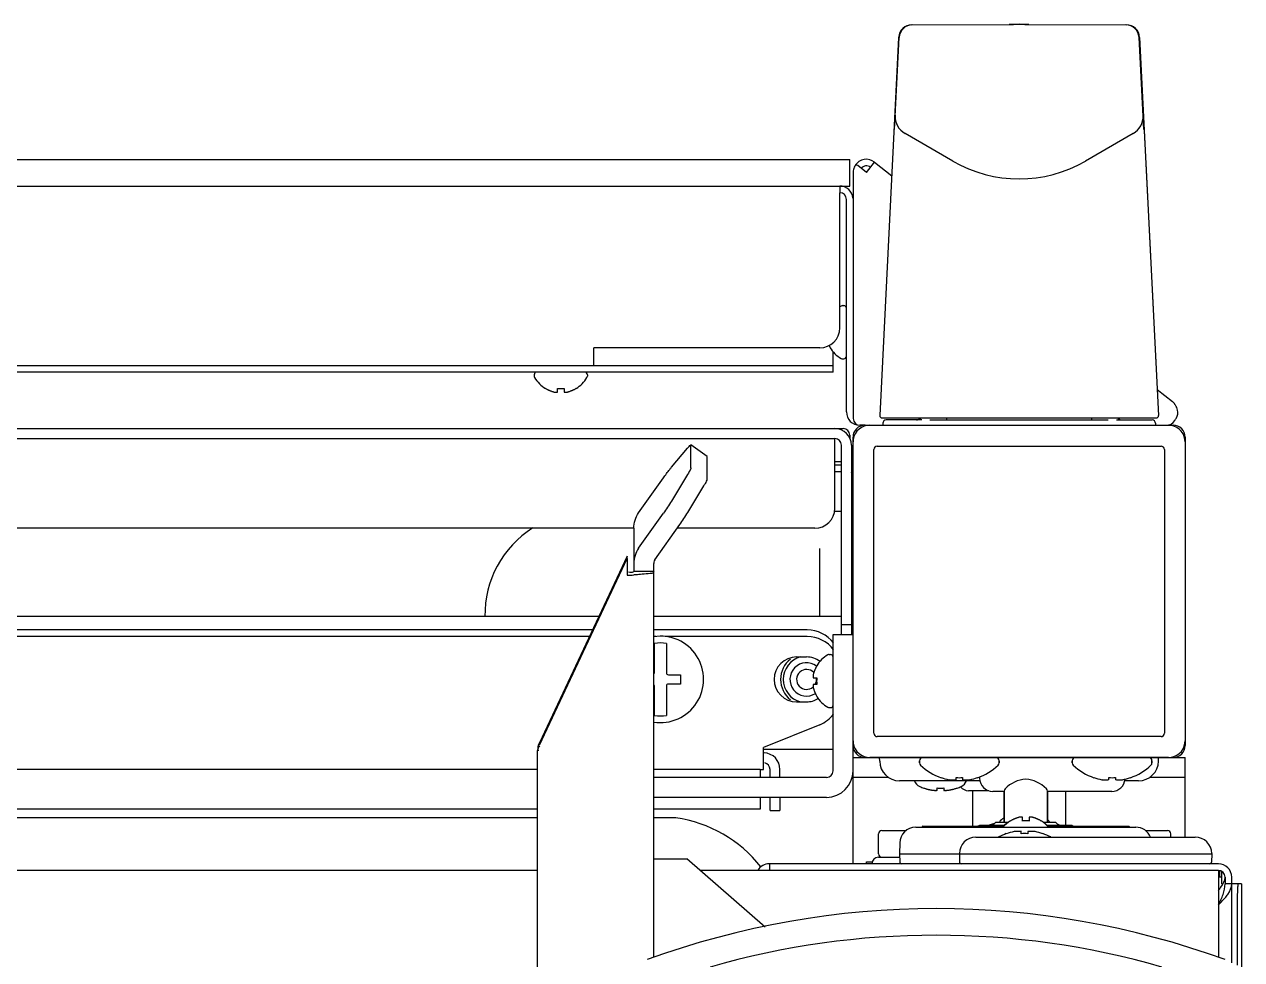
# Model space of a CAD drawing. Header units: millimetres. Extents: x 2482 to 7241, y 2335 to 6851.
# Drawn here: x 5661.7 to 5845, y 6709.8 to 6850.5 of the extents above; entities that cross this region are included whole.
import ezdxf

# ---------------------------------------------------------------- set-up
doc = ezdxf.new("R2010")
doc.units = ezdxf.units.MM
doc.header["$LTSCALE"] = 669.9
doc.layers.get('0').update_dxf_attribs({"linetype": 'CONTINUOUS'})
for name, color, linetype in [('02___PRT_ALL_AXES', 7, 'CONTINUOUS'), ('ASSI', 7, 'CONTINUOUS'), ('GEOM', 7, 'CONTINUOUS')]:
    doc.layers.add(name, color=color, linetype=linetype)

msp = doc.modelspace()

# ---------------------------------------------------------------- linework, layer by layer
at = {"color": 7, "linetype": 'Continuous'}
for p, q in [((5829.55, 6848.56), (5830.16, 6836.84)), ((5829.64, 6848.48), (5832.48, 6791.65)), ((5783.05, 6801.88), (5783.02, 6801.88)), ((5740.2, 6795.7), (5740.2, 6795.73)), ((5741.57, 6795.18), (5741.59, 6795.17)), ((5742, 6795.18), (5742, 6795.73)), ((5743, 6795.73), (5743, 6795.18)), ((5743.43, 6795.18), (5743.5, 6795.18)), ((5744.8, 6795.73), (5744.8, 6795.7)), ((5790.87, 6791.28), (5832.13, 6791.28)), ((5788.3, 6790.18), (5834.7, 6790.18)), ((5790.98, 6790.48), (5790.98, 6790.17)), ((5796.86, 6790.98), (5791.48, 6790.98)), ((5798.08, 6790.98), (5824.92, 6790.98)), ((5826.14, 6790.98), (5831.52, 6790.98)), ((5832.02, 6790.48), (5832.01, 6790.17)), ((5786.5, 6741.98), (5786.5, 6788.38)), ((5836.5, 6788.38), (5836.5, 6741.98)), ((5759.17, 6783.86), (5761.6, 6786.75)), ((5762.09, 6787.21), (5762.1, 6787.18)), ((5764.55, 6785.5), (5762.09, 6787.21)), ((5762.1, 6783.77), (5762.1, 6787.18)), ((5789.64, 6743.82), (5789.64, 6786.54)), ((5790.14, 6787.04), (5832.86, 6787.04)), ((5833.36, 6786.54), (5833.36, 6743.82)), ((5784.5, 6784.18), (5783.75, 6784.18)), ((5754.22, 6776.98), (5757.95, 6782.26)), ((5761.6, 6782.78), (5759.17, 6778.77)), ((5754.22, 6771.66), (5757.95, 6776.93)), ((5783.66, 6777.25), (5784.75, 6777.26)), ((5753.5, 6774.71), (5753.5, 6768.16)), ((5781.5, 6761.38), (5781.5, 6771.63)), ((5752.5, 6770.5), (5739.28, 6742.4)), ((5752.5, 6770.11), (5752.5, 6770.5)), ((5756.5, 6768.16), (5753.5, 6768.16)), ((5786.5, 6762.68), (5786.25, 6762.68)), ((5748.21, 6761.38), (5072.79, 6761.38)), ((5784.75, 6761.38), (5756.5, 6761.38)), ((5786.5, 6761.38), (5786.25, 6761.38)), ((5781.02, 6753.98), (5781.05, 6753.98)), ((5780.5, 6751.11), (5780.49, 6751.09)), ((5780.5, 6752.25), (5780.5, 6752.18)), ((5780.5, 6752.18), (5781.05, 6752.18)), ((5781.05, 6751.18), (5780.5, 6751.18)), ((5781.05, 6749.38), (5781.02, 6749.38)), ((5832.86, 6743.32), (5790.14, 6743.32)), ((5783.5, 6741.38), (5773, 6741.38)), ((5786.6, 6741.38), (5786.5, 6741.38)), ((5796.5, 6739.68), (5796.5, 6739.39)), ((5808.5, 6739.68), (5808.5, 6739.39)), ((5819.5, 6739.68), (5819.5, 6739.39)), ((5831.5, 6739.68), (5831.5, 6739.39)), ((5799.75, 6737.14), (5799.75, 6737.16)), ((5802, 6736.84), (5802, 6737.16)), ((5803, 6737.16), (5803, 6736.84)), ((5805.25, 6737.16), (5805.25, 6737.14)), ((5822.75, 6737.14), (5822.75, 6737.16)), ((5825, 6736.84), (5825, 6737.16)), ((5826, 6737.16), (5826, 6736.84)), ((5828.25, 6737.16), (5828.25, 6737.14)), ((5797.16, 6735.57), (5797.16, 6735.59)), ((5798.73, 6735.24), (5798.75, 6735.24)), ((5799.16, 6735.24), (5799.16, 6735.59)), ((5800.16, 6735.59), (5800.16, 6735.24)), ((5800.59, 6735.24), (5800.66, 6735.24)), ((5802.16, 6735.59), (5802.16, 6735.57)), ((5809.25, 6730.43), (5809.25, 6735.13)), ((5815.75, 6730.43), (5815.75, 6735.13)), ((5739, 6731.08), (5082, 6731.08)), ((5759.75, 6731.08), (5756.5, 6731.08)), ((5759.82, 6731.08), (5759.75, 6731.08)), ((5811.57, 6731.18), (5811.5, 6731.18)), ((5812, 6730.62), (5812, 6731.18)), ((5813, 6731.18), (5813, 6730.62)), ((5813.43, 6731.18), (5813.41, 6731.19)), ((5805.52, 6729.93), (5805.3, 6729.83)), ((5809.31, 6729.93), (5805.52, 6729.93)), ((5808, 6730.43), (5807.5, 6729.93)), ((5808, 6730.43), (5809.87, 6730.43)), ((5810.2, 6730.62), (5810.2, 6730.66)), ((5811.83, 6728.7), (5811.83, 6729.02)), ((5812.83, 6729.02), (5812.83, 6728.7)), ((5814.8, 6730.66), (5814.8, 6730.62)), ((5815.13, 6730.43), (5817, 6730.43)), ((5819.48, 6729.93), (5815.72, 6729.93)), ((5817, 6730.43), (5817.5, 6729.93)), ((5819.01, 6729.9), (5819, 6729.9)), ((5819.16, 6729.88), (5819.15, 6729.88)), ((5819.23, 6729.87), (5819.21, 6729.87)), ((5819.48, 6729.93), (5819.7, 6729.83)), ((5809.58, 6728.7), (5809.58, 6728.72)), ((5815.08, 6728.72), (5815.08, 6728.7)), ((5793.5, 6725.68), (5840.5, 6725.68)), ((5793.5, 6725.68), (5793.52, 6724.43)), ((5802.5, 6725.68), (5802.52, 6724.43)), ((5840.5, 6725.68), (5840.48, 6724.43)), ((5840.5, 6725.72), (5840.5, 6725.68)), ((5773.9, 6724.18), (5773.9, 6723.18)), ((5842.5, 6722.18), (5842.5, 6721.18)), ((5843.5, 6721.18), (5842.5, 6721.18))]:
    msp.add_line(p, q, dxfattribs=at)
at = {"linetype": 'Continuous'}
for p, q in [((5764.56, 6785.47), (5764.55, 6785.5)), ((5764.56, 6782.07), (5764.56, 6785.47)), ((5784.5, 6783.18), (5783.75, 6783.18)), ((5761.62, 6777.07), (5764.06, 6781.07)), ((5756.68, 6769.95), (5760.41, 6775.23)), ((5739.28, 6742.01), (5752.5, 6770.11)), ((5752.5, 6770.11), (5752.5, 6767.63)), ((5756.52, 6769.59), (5756.5, 6769.39)), ((5756.5, 6710.06), (5756.5, 6769.39)), ((5756.58, 6769.78), (5756.52, 6769.59)), ((5756.68, 6769.95), (5756.58, 6769.78)), ((5739, 6184.93), (5739, 6740.75)), ((5756.5, 6724.93), (5761.5, 6724.93)), ((5773.26, 6714.64), (5761.5, 6724.93)), ((5841.5, 6724.18), (5773.9, 6724.18)), ((5843.5, 6709.29), (5843.5, 6722.18)), ((5841.5, 6721.18), (5841.5, 6710.06))]:
    msp.add_line(p, q, dxfattribs=at)
at = {"color": 7, "linetype": 'Continuous'}
for centre, radius, start, end in [((5787.1, 6804.36), 4.75, 207.004, 208.0074), ((5787.1, 6804.36), 4.75, 208.0074, 208.9684), ((5787.11, 6804.37), 4.75, 208.9687, 211.5341), ((5742.7, 6799.8), 4.8, 210.3012, 238.6273), ((5742.3, 6799.8), 4.8, 301.3727, 329.6988), ((5742.69, 6799.79), 4.75, 238.4659, 241.0313), ((5742.68, 6799.78), 4.75, 241.0316, 241.9926), ((5742.68, 6799.78), 4.75, 241.9926, 243.3187), ((5742.68, 6799.78), 4.74, 243.3188, 244.4598), ((5742.68, 6799.77), 4.74, 244.4598, 245.4278), ((5742.68, 6799.77), 4.73, 245.4278, 246.6825), ((5742.68, 6799.76), 4.73, 246.6826, 247.4526), ((5742.67, 6799.76), 4.72, 247.4524, 248.9975), ((5742.67, 6799.75), 4.72, 248.9977, 249.4819), ((5742.67, 6799.74), 4.7, 249.4813, 251.5344), ((5742.66, 6799.72), 4.68, 251.535, 252.6227), ((5742.66, 6799.71), 4.67, 252.6228, 253.6051), ((5742.65, 6799.68), 4.64, 253.6036, 255.6824), ((5741.75, 6797.17), 2.01, 262.7259, 264.7415), ((5741.75, 6797.14), 1.97, 265.3984, 266.7833), ((5741.75, 6797.13), 1.96, 266.7841, 267.6235), ((5741.75, 6797.12), 1.96, 267.6233, 268.8455), ((5741.75, 6797.12), 1.95, 268.8459, 270.9258), ((5741.75, 6797.12), 1.95, 270.9261, 271.9964), ((5741.75, 6797.13), 1.96, 271.9964, 273.0228), ((5741.75, 6797.14), 1.97, 273.0233, 274.286), ((5741.75, 6797.15), 1.98, 274.2856, 275.1372), ((5741.75, 6797.17), 2.01, 275.1401, 277.2744), ((5742.5, 6799.49), 3.79, 262.4006, 267.451), ((5742.5, 6799.48), 3.77, 267.4559, 272.5439), ((5742.5, 6799.49), 3.79, 272.5489, 277.5994), ((5743.25, 6797.17), 2.01, 262.7256, 264.8598), ((5743.25, 6797.15), 1.98, 264.8627, 265.7144), ((5743.25, 6797.14), 1.97, 265.714, 266.9767), ((5743.25, 6797.13), 1.96, 266.9771, 268.0037), ((5743.25, 6797.12), 1.95, 268.0037, 269.0738), ((5743.25, 6797.12), 1.95, 269.0741, 271.1541), ((5743.25, 6797.12), 1.95, 271.1544, 272.3767), ((5743.25, 6797.13), 1.96, 272.3765, 273.2159), ((5743.25, 6797.14), 1.97, 273.2166, 274.6016), ((5743.25, 6797.15), 1.98, 274.6009, 275.2558), ((5742.35, 6799.68), 4.64, 284.3176, 286.3964), ((5742.34, 6799.71), 4.67, 286.3949, 287.3772), ((5742.34, 6799.72), 4.68, 287.3773, 288.465), ((5742.33, 6799.74), 4.7, 288.4656, 290.5187), ((5742.33, 6799.75), 4.72, 290.5181, 291.0023), ((5742.33, 6799.76), 4.72, 291.0025, 292.5476), ((5742.32, 6799.76), 4.73, 292.5474, 293.3174), ((5742.32, 6799.77), 4.73, 293.3175, 294.5722), ((5742.32, 6799.77), 4.74, 294.5722, 295.5402), ((5742.32, 6799.78), 4.74, 295.5402, 296.6812), ((5742.32, 6799.78), 4.75, 296.6813, 298.0074), ((5742.32, 6799.78), 4.75, 298.0074, 298.9684), ((5742.31, 6799.79), 4.75, 298.9687, 301.5341), ((5790.87, 6791.63), 0.35, 177.1376, 270), ((5832.13, 6791.63), 0.35, 270, 2.8624), ((5788.3, 6788.38), 1.8, 90, 180), ((5791.48, 6790.48), 0.5, 90, 180.5), ((5831.52, 6790.48), 0.5, 359.5, 90), ((5834.7, 6788.38), 1.8, 0, 90), ((5790.14, 6786.54), 0.5, 90, 180), ((5832.86, 6786.54), 0.5, 0, 90), ((5784.5, 6782.18), 2, 82.4436, 90), ((5784.5, 6782.18), 2, 0, 27.5175), ((5746.5, 6761.68), 15.41, 122.1942, 181.1201), ((5785, 6751.53), 4.64, 163.6036, 165.6824), ((5785.03, 6751.52), 4.67, 162.6228, 163.6051), ((5785.04, 6751.52), 4.68, 161.535, 162.6227), ((5785.06, 6751.51), 4.7, 159.4813, 161.5344), ((5785.07, 6751.51), 4.72, 158.9977, 159.4819), ((5785.08, 6751.51), 4.72, 157.4524, 158.9975), ((5785.08, 6751.5), 4.73, 156.6826, 157.4526), ((5785.09, 6751.5), 4.73, 155.4278, 156.6825), ((5785.09, 6751.5), 4.74, 154.4598, 155.4278), ((5785.1, 6751.5), 4.74, 153.3188, 154.4598), ((5785.1, 6751.5), 4.75, 151.9926, 153.3187), ((5785.1, 6751.5), 4.75, 151.0316, 151.9926), ((5785.11, 6751.49), 4.75, 148.4659, 151.0313), ((5782.47, 6752.43), 1.98, 174.8627, 175.7144), ((5782.46, 6752.43), 1.97, 175.714, 176.9767), ((5782.45, 6752.43), 1.96, 176.9771, 178.0037), ((5782.44, 6752.43), 1.95, 178.0037, 179.0738), ((5782.44, 6752.43), 1.95, 179.0741, 181.1541), ((5782.44, 6752.43), 1.95, 181.1544, 182.3767), ((5782.45, 6752.43), 1.96, 182.3765, 183.2159), ((5782.46, 6752.43), 1.97, 183.2166, 184.6016), ((5782.47, 6752.43), 1.98, 184.6009, 185.2558), ((5782.46, 6750.93), 1.97, 175.3984, 176.7833), ((5782.45, 6750.93), 1.96, 176.7841, 177.6235), ((5782.44, 6750.93), 1.96, 177.6233, 178.8455), ((5782.44, 6750.93), 1.95, 178.8459, 180.9258), ((5782.49, 6752.43), 2.01, 172.7256, 174.8598), ((5782.49, 6750.93), 2.01, 172.7259, 174.7415), ((5784.81, 6751.68), 3.79, 172.4013, 179.9911), ((5784.81, 6751.68), 3.79, 180.0089, 187.5987), ((5782.44, 6750.93), 1.95, 180.9261, 181.9964), ((5782.45, 6750.93), 1.96, 181.9964, 183.0228), ((5782.46, 6750.93), 1.97, 183.0233, 184.286), ((5782.47, 6750.93), 1.98, 184.2856, 185.1372), ((5782.49, 6750.93), 2.01, 185.1401, 187.2744), ((5785, 6751.83), 4.64, 194.3176, 196.3964), ((5785.03, 6751.84), 4.67, 196.3949, 197.3772), ((5785.04, 6751.84), 4.68, 197.3773, 198.465), ((5785.06, 6751.85), 4.7, 198.4656, 200.5187), ((5785.07, 6751.85), 4.72, 200.5181, 201.0023), ((5785.08, 6751.85), 4.72, 201.0025, 202.5476), ((5785.08, 6751.86), 4.73, 202.5474, 203.3174), ((5785.09, 6751.86), 4.73, 203.3175, 204.5722), ((5785.09, 6751.86), 4.74, 204.5722, 205.5402), ((5785.1, 6751.86), 4.74, 205.5402, 206.6812), ((5785.1, 6751.86), 4.75, 206.6813, 208.0074), ((5785.1, 6751.86), 4.75, 208.0074, 208.9684), ((5785.11, 6751.87), 4.75, 208.9687, 211.5341), ((5790.14, 6743.82), 0.5, 180, 270), ((5832.86, 6743.82), 0.5, 270, 360), ((5788.3, 6741.98), 1.8, 180, 270), ((5834.7, 6741.98), 1.8, 270, 360), ((5797, 6739.68), 0.5, 90, 180), ((5808, 6739.68), 0.5, 0, 90), ((5820, 6739.68), 0.5, 90, 180), ((5831, 6739.68), 0.5, 0, 90), ((5797, 6739.39), 0.5, 180, 226.2253), ((5802.5, 6745.13), 8.45, 288.9925, 313.7747), ((5808, 6739.39), 0.5, 313.7747, 360), ((5820, 6739.39), 0.5, 180, 226.2253), ((5825.5, 6745.13), 8.45, 288.9925, 313.7747), ((5831, 6739.39), 0.5, 313.7747, 360), ((5797.16, 6737.18), 1.5, 199.5544, 245.2801), ((5802.5, 6745.13), 8.44, 250.9729, 259.3378), ((5801.47, 6741.01), 4.2, 262.7078, 264.482), ((5801.47, 6740.99), 4.19, 264.4827, 265.3879), ((5801.47, 6740.98), 4.18, 265.388, 266.2594), ((5801.47, 6740.98), 4.17, 266.2595, 267.177), ((5801.47, 6740.97), 4.17, 267.1771, 268.0412), ((5801.47, 6740.97), 4.16, 268.0413, 268.8223), ((5801.47, 6740.97), 4.16, 268.8223, 271.5994), ((5801.47, 6740.97), 4.17, 271.5995, 272.8386), ((5801.47, 6740.98), 4.17, 272.8385, 273.3879), ((5801.47, 6741), 4.19, 273.3916, 277.294), ((5802.5, 6745.13), 7.99, 266.4122, 273.5878), ((5802.16, 6737.18), 1.5, 294.7199, 340.4456), ((5803.53, 6741), 4.19, 262.706, 266.6084), ((5803.53, 6740.98), 4.17, 266.6121, 267.1615), ((5803.53, 6740.97), 4.17, 267.1614, 268.4005), ((5803.53, 6740.97), 4.16, 268.4006, 271.1777), ((5803.53, 6740.97), 4.16, 271.1777, 271.9587), ((5803.53, 6740.97), 4.17, 271.9588, 272.8229), ((5803.53, 6740.98), 4.17, 272.823, 273.7405), ((5803.53, 6740.98), 4.18, 273.7406, 274.612), ((5803.53, 6740.99), 4.19, 274.6121, 275.5173), ((5803.53, 6741.01), 4.2, 275.518, 277.2922), ((5802.5, 6745.13), 8.44, 280.6622, 289.0271), ((5825.5, 6745.13), 8.44, 250.9729, 259.3378), ((5824.47, 6741.01), 4.2, 262.7078, 264.482), ((5824.47, 6740.99), 4.19, 264.4827, 265.3879), ((5824.47, 6740.98), 4.18, 265.388, 266.2594), ((5824.47, 6740.98), 4.17, 266.2595, 267.177), ((5824.47, 6740.97), 4.17, 267.1771, 268.0412), ((5824.47, 6740.97), 4.16, 268.0413, 268.8223), ((5824.47, 6740.97), 4.16, 268.8223, 271.5994), ((5824.47, 6740.97), 4.17, 271.5995, 272.8386), ((5824.47, 6740.98), 4.17, 272.8385, 273.3879), ((5824.47, 6741), 4.19, 273.3916, 277.294), ((5825.5, 6745.13), 7.99, 266.4122, 273.5878), ((5826.53, 6741), 4.19, 262.706, 266.6084), ((5826.53, 6740.98), 4.17, 266.6121, 267.1615), ((5826.53, 6740.97), 4.17, 267.1614, 268.4005), ((5826.53, 6740.97), 4.16, 268.4006, 271.1777), ((5826.53, 6740.97), 4.16, 271.1777, 271.9587), ((5826.53, 6740.97), 4.17, 271.9588, 272.8229), ((5826.53, 6740.98), 4.17, 272.823, 273.7405), ((5826.53, 6740.98), 4.18, 273.7406, 274.612), ((5826.53, 6740.99), 4.19, 274.6121, 275.5173), ((5826.53, 6741.01), 4.2, 275.518, 277.2922), ((5825.5, 6745.13), 8.44, 280.6622, 289.0271), ((5799.46, 6742.18), 7, 245.2801, 250.8179), ((5799.47, 6742.2), 7.01, 250.741, 252.3051), ((5799.47, 6742.21), 7.01, 252.3052, 253.8619), ((5799.47, 6742.21), 7.02, 253.8618, 254.1456), ((5799.47, 6742.21), 7.02, 254.1457, 255.4184), ((5799.47, 6742.22), 7.03, 255.4184, 255.9863), ((5799.47, 6742.23), 7.04, 255.9864, 256.9813), ((5799.48, 6742.24), 7.04, 256.9813, 257.713), ((5799.48, 6742.25), 7.05, 257.713, 258.5545), ((5799.48, 6742.26), 7.07, 258.5546, 259.4087), ((5799.48, 6742.28), 7.09, 259.4086, 260.1316), ((5799.49, 6742.3), 7.11, 260.1319, 261.1462), ((5799.49, 6742.33), 7.14, 261.146, 261.7019), ((5799.5, 6742.38), 7.19, 261.7035, 263.2535), ((5798.9, 6739.41), 4.18, 266.6153, 267.5762), ((5798.9, 6739.47), 4.24, 267.8846, 268.5233), ((5798.91, 6739.49), 4.26, 268.523, 268.9089), ((5798.91, 6739.5), 4.27, 268.909, 269.4642), ((5798.91, 6739.51), 4.28, 269.464, 270.4068), ((5798.91, 6739.51), 4.27, 270.4067, 270.8922), ((5798.91, 6739.5), 4.26, 270.8923, 271.3639), ((5798.91, 6739.48), 4.24, 271.3637, 271.9484), ((5798.91, 6739.45), 4.22, 271.9486, 272.3513), ((5798.91, 6739.41), 4.18, 272.3502, 273.3845), ((5799.65, 6742.74), 7.17, 266.0041, 268.6706), ((5799.66, 6742.75), 7.18, 268.6697, 271.3303), ((5799.66, 6742.74), 7.17, 271.3294, 273.9959), ((5800.4, 6739.41), 4.18, 266.6155, 267.6498), ((5800.4, 6739.45), 4.22, 267.6487, 268.0514), ((5800.4, 6739.48), 4.24, 268.0516, 268.6363), ((5800.41, 6739.5), 4.26, 268.6361, 269.1077), ((5800.41, 6739.51), 4.27, 269.1077, 269.5933), ((5800.41, 6739.51), 4.28, 269.5932, 270.1029), ((5800.41, 6739.51), 4.28, 270.1029, 270.536), ((5800.41, 6739.5), 4.27, 270.5359, 271.091), ((5800.41, 6739.49), 4.26, 271.091, 271.477), ((5800.41, 6739.47), 4.24, 271.4767, 272.1153), ((5800.41, 6739.45), 4.21, 272.1156, 272.4248), ((5799.81, 6742.38), 7.19, 276.7465, 278.2965), ((5799.82, 6742.33), 7.14, 278.2981, 278.854), ((5799.82, 6742.3), 7.11, 278.8538, 279.8681), ((5799.83, 6742.28), 7.09, 279.8684, 280.5914), ((5799.83, 6742.26), 7.07, 280.5913, 281.4454), ((5799.83, 6742.25), 7.05, 281.4455, 282.287), ((5799.83, 6742.24), 7.04, 282.287, 283.0187), ((5799.84, 6742.23), 7.04, 283.0187, 284.0136), ((5799.84, 6742.22), 7.03, 284.0137, 284.5816), ((5799.84, 6742.21), 7.02, 284.5816, 285.8543), ((5799.84, 6742.21), 7.02, 285.8544, 286.1382), ((5799.84, 6742.21), 7.01, 286.1381, 287.6948), ((5799.84, 6742.2), 7.01, 287.6949, 289.259), ((5799.86, 6742.18), 7, 289.1821, 294.7199), ((5809.75, 6735.13), 0.5, 135.026, 180), ((5815.25, 6735.13), 0.5, 0, 44.974), ((5757.15, 6711.66), 19.6, 37.9308, 82.1799), ((5809.83, 6729.68), 1.5, 114.7199, 149.6777), ((5812.13, 6724.68), 7, 114.3024, 114.7199), ((5812.68, 6726.58), 4.75, 116.6813, 118.0074), ((5812.68, 6726.58), 4.74, 115.5402, 116.6812), ((5812.68, 6726.59), 4.74, 114.5722, 115.5402), ((5812.68, 6726.59), 4.73, 113.3175, 114.5722), ((5812.68, 6726.59), 4.73, 112.5474, 113.3174), ((5812.67, 6726.6), 4.72, 111.0025, 112.5476), ((5812.67, 6726.61), 4.72, 110.5181, 111.0023), ((5812.67, 6726.62), 4.7, 108.4656, 110.5187), ((5812.66, 6726.64), 4.68, 107.3773, 108.465), ((5812.66, 6726.65), 4.67, 106.3949, 107.3772), ((5812.65, 6726.68), 4.64, 104.3176, 106.3964), ((5811.75, 6729.21), 1.98, 94.6009, 95.2558), ((5811.75, 6729.22), 1.97, 93.2166, 94.6016), ((5811.75, 6729.23), 1.96, 92.3765, 93.2159), ((5811.75, 6729.24), 1.95, 91.1544, 92.3767), ((5811.75, 6729.24), 1.95, 89.0741, 91.1541), ((5811.75, 6729.24), 1.95, 88.0037, 89.0738), ((5811.75, 6729.23), 1.96, 86.9771, 88.0037), ((5811.75, 6729.22), 1.97, 85.714, 86.9767), ((5811.75, 6729.21), 1.98, 84.8627, 85.7144), ((5811.75, 6729.19), 2.01, 82.7256, 84.8598), ((5813.25, 6729.19), 2.01, 95.1401, 97.2744), ((5813.25, 6729.21), 1.98, 94.2856, 95.1372), ((5813.25, 6729.22), 1.97, 93.0233, 94.286), ((5813.25, 6729.23), 1.96, 91.9964, 93.0228), ((5813.25, 6729.24), 1.95, 90.9261, 91.9964), ((5813.25, 6729.24), 1.95, 88.8459, 90.9258), ((5813.25, 6729.24), 1.96, 87.6233, 88.8455), ((5813.25, 6729.23), 1.96, 86.7841, 87.6235), ((5813.25, 6729.22), 1.97, 85.3984, 86.7833), ((5813.25, 6729.19), 2.01, 82.7259, 84.7415), ((5812.35, 6726.68), 4.64, 73.6036, 75.6824), ((5812.34, 6726.65), 4.67, 72.6228, 73.6051), ((5812.34, 6726.64), 4.68, 71.535, 72.6227), ((5812.33, 6726.62), 4.7, 69.4813, 71.5344), ((5812.33, 6726.61), 4.72, 68.9977, 69.4819), ((5812.33, 6726.6), 4.72, 67.4524, 68.9975), ((5812.32, 6726.59), 4.73, 66.6826, 67.4526), ((5812.32, 6726.59), 4.73, 65.4278, 66.6825), ((5812.32, 6726.59), 4.74, 64.4598, 65.4278), ((5812.32, 6726.58), 4.74, 63.3188, 64.4598), ((5812.32, 6726.58), 4.75, 61.9926, 63.3187), ((5814.83, 6729.68), 1.5, 30.3223, 51.9209), ((5806.47, 6725.73), 4.19, 96.54, 101.5916), ((5806.45, 6725.91), 4.01, 95.1992, 96.5038), ((5806.44, 6726.01), 3.92, 83.0234, 95.1542), ((5806.42, 6725.83), 4.09, 81.7495, 83.0309), ((5806.41, 6725.76), 4.16, 80.3826, 81.749), ((5806.38, 6725.62), 4.31, 78.4377, 80.3763), ((5812.7, 6726.56), 4.8, 121.3727, 139.1838), ((5812.33, 6720.73), 8.44, 100.6622, 109.0271), ((5812.69, 6726.57), 4.75, 118.9687, 121.5341), ((5812.68, 6726.58), 4.75, 118.0074, 118.9684), ((5811.3, 6724.86), 4.19, 93.3916, 97.294), ((5811.3, 6724.88), 4.17, 92.8385, 93.3879), ((5811.3, 6724.89), 4.17, 91.5995, 92.8386), ((5811.3, 6724.89), 4.16, 88.8223, 91.5994), ((5811.3, 6724.89), 4.16, 88.0413, 88.8223), ((5811.3, 6724.89), 4.17, 87.1771, 88.0412), ((5811.3, 6724.88), 4.17, 86.2595, 87.177), ((5811.3, 6724.87), 4.18, 85.388, 86.2594), ((5811.3, 6724.87), 4.19, 84.4827, 85.3879), ((5811.3, 6724.85), 4.2, 82.7078, 84.482), ((5812.5, 6726.86), 3.8, 82.4351, 97.5649), ((5813.36, 6724.85), 4.2, 95.518, 97.2922), ((5813.36, 6724.87), 4.18, 84.7485, 95.5058), ((5813.36, 6724.85), 4.2, 82.7077, 84.735), ((5812.33, 6720.73), 8.44, 70.9729, 79.3378), ((5812.32, 6726.58), 4.75, 61.0316, 61.9926), ((5812.31, 6726.57), 4.75, 58.4659, 61.0313), ((5812.3, 6726.56), 4.8, 40.8162, 58.6273), ((5818.56, 6726.08), 3.84, 90.0098, 92.5251), ((5818.56, 6726.03), 3.89, 84.7847, 89.9847), ((5818.55, 6725.91), 4.01, 83.4937, 84.8013), ((5818.54, 6725.83), 4.09, 81.3892, 83.3717), ((5818.53, 6725.76), 4.17, 80.6354, 81.3008), ((5818.51, 6725.66), 4.26, 79.1749, 80.3814), ((5818.49, 6725.55), 4.37, 78.4447, 79.1768), ((5812.33, 6720.73), 7.99, 86.4122, 93.5878), ((5793.77, 6724.43), 0.25, 181, 270), ((5802.77, 6724.43), 0.25, 181, 270), ((5840.23, 6724.43), 0.25, 270, 359), ((5841.5, 6722.18), 1, 0, 90)]:
    msp.add_arc(centre, radius, start, end, dxfattribs=at)
at = {"linetype": 'Continuous'}
for centre, radius, start, end in [((5784.5, 6782.18), 1, 75.127, 90), ((5752.51, 6796.96), 29.33, 269.9869, 271.9759), ((5773.9, 6722.18), 2, 90, 149.9692), ((5841.5, 6722.18), 2, 0, 90)]:
    msp.add_arc(centre, radius, start, end, dxfattribs=at)
at = {"color": 7, "linetype": 'Continuous'}
for points, knots in [([(5761.6, 6786.75), (5761.71, 6786.87), (5761.83, 6786.98), (5762.04, 6787.24), (5762.09, 6787.21)], [0, 0, 0, 0, 0.726291, 1, 1, 1, 1]), ([(5757.95, 6782.26), (5758.26, 6782.69), (5758.65, 6783.23), (5759.08, 6783.76), (5759.17, 6783.86)], [0, 0, 0, 0, 0.795306, 1, 1, 1, 1]), ([(5762.1, 6783.77), (5762.1, 6783.73), (5761.96, 6783.37), (5761.77, 6783.06), (5761.6, 6782.78)], [0, 0, 0, 0, 0.115019, 1, 1, 1, 1]), ([(5753.5, 6768.16), (5753.5, 6768.13), (5753.2, 6767.98), (5752.95, 6768.03), (5752.7, 6768.06)], [0, 0, 0, 0, 0.083448, 1, 1, 1, 1]), ([(5841.5, 6720.18), (5841.63, 6720.34), (5842.09, 6720.93), (5842.5, 6721.64), (5842.5, 6722.18)], [0, 0, 0, 0, 0.279629, 1, 1, 1, 1]), ([(5841.5, 6717.98), (5841.76, 6718.5), (5842.26, 6719.51), (5842.5, 6720.64), (5842.5, 6721.18)], [0, 0, 0, 0, 0.518166, 1, 1, 1, 1])]:
    msp.add_open_spline(points, degree=3, knots=knots, dxfattribs=at)
at = {"linetype": 'Continuous'}
for points, knots in [([(5764.06, 6781.07), (5764.13, 6781.19), (5764.3, 6781.52), (5764.56, 6781.84), (5764.56, 6782.07)], [0, 0, 0, 0, 0.37754, 1, 1, 1, 1]), ([(5756.5, 6768.16), (5756.5, 6767.86), (5754.96, 6767.84), (5754.24, 6767.67), (5753.52, 6767.65)], [0, 0, 0, 0, 0.292531, 1, 1, 1, 1]), ([(5739.13, 6741.6), (5739.15, 6741.66), (5739.22, 6741.77), (5739.31, 6741.87), (5739.36, 6741.91)], [0, 0, 0, 0, 0.485152, 1, 1, 1, 1]), ([(5842.5, 6719.05), (5842.65, 6719.22), (5843.14, 6719.83), (5843.5, 6720.61), (5843.5, 6721.18)], [0, 0, 0, 0, 0.283801, 1, 1, 1, 1]), ([(5841.5, 6717.98), (5841.59, 6718.07), (5841.93, 6718.42), (5842.27, 6718.77), (5842.5, 6719.05)], [0, 0, 0, 0, 0.255225, 1, 1, 1, 1])]:
    msp.add_open_spline(points, degree=3, knots=knots, dxfattribs=at)
at = {"color": 7, "linetype": 'Continuous'}
for points in [[(5759.17, 6778.77), (5758.78, 6778.14), (5758.37, 6777.53), (5757.95, 6776.93)], [(5753.5, 6774.71), (5753.5, 6775.5), (5753.76, 6776.33), (5754.22, 6776.98)], [(5754.22, 6771.66), (5753.76, 6771.01), (5753.5, 6770.18), (5753.5, 6769.39)], [(5739.28, 6742.4), (5739.11, 6742.04), (5738.94, 6741.57), (5739.11, 6741.2)], [(5818.39, 6729.92), (5818.18, 6729.91), (5817.96, 6729.88), (5817.75, 6729.84)]]:
    msp.add_open_spline(points, degree=3, dxfattribs=at)
at = {"linetype": 'Continuous'}
for points in [[(5760.41, 6775.23), (5760.83, 6775.83), (5761.24, 6776.44), (5761.62, 6777.07)], [(5739, 6740.75), (5739, 6741.04), (5739, 6741.34), (5739.13, 6741.6)]]:
    msp.add_open_spline(points, degree=3, dxfattribs=at)
at = {"layer": '02___PRT_ALL_AXES', "color": 7, "linetype": 'Continuous'}
for p, q in [((5804.5, 6735.18), (5804.5, 6729.83)), ((5818.5, 6735.08), (5818.5, 6729.93))]:
    msp.add_line(p, q, dxfattribs=at)
at = {"layer": 'ASSI', "color": 7, "linetype": 'Continuous'}
for p, q in [((5784.9, 6808.18), (5785.1, 6808.18)), ((5784.9, 6800.18), (5785.1, 6800.18)), ((5738.5, 6797.78), (5738.5, 6797.58)), ((5746.5, 6797.78), (5746.5, 6797.58)), ((5796.59, 6791.28), (5796.59, 6790.98)), ((5800.59, 6791.28), (5800.59, 6790.98)), ((5822.4, 6791.28), (5822.4, 6790.98)), ((5826.4, 6791.28), (5826.4, 6790.98)), ((5782.9, 6755.68), (5783.1, 6755.68)), ((5782.9, 6747.68), (5783.1, 6747.68)), ((5796.5, 6739.39), (5796.5, 6739.68)), ((5808.5, 6739.39), (5808.5, 6739.68)), ((5819.5, 6739.39), (5819.5, 6739.68)), ((5831.5, 6739.39), (5831.5, 6739.68)), ((5809.25, 6735.13), (5809.25, 6730.43)), ((5815.75, 6735.13), (5815.75, 6730.43))]:
    msp.add_line(p, q, dxfattribs=at)
for centre, radius, start, end in [((5787.12, 6803.98), 4.8, 120.3012, 123.2248), ((5784.9, 6807.78), 0.4, 90, 120.3012), ((5785.1, 6807.78), 0.4, 0, 90), ((5787.12, 6804.38), 4.8, 211.4579, 239.6988), ((5785.1, 6800.58), 0.4, 270, 360), ((5784.9, 6800.58), 0.4, 239.6988, 270), ((5738.9, 6797.78), 0.4, 90, 180), ((5738.9, 6797.58), 0.4, 180, 210.3012), ((5742.7, 6799.8), 4.8, 210.3012, 238.6273), ((5742.3, 6799.8), 4.8, 301.3727, 329.6988), ((5746.1, 6797.78), 0.4, 0, 90), ((5746.1, 6797.58), 0.4, 329.6988, 360), ((5785.12, 6751.48), 4.8, 120.3012, 148.5421), ((5782.9, 6755.28), 0.4, 90, 120.3012), ((5783.1, 6755.28), 0.4, 0, 90), ((5785.12, 6751.88), 4.8, 211.4579, 239.6988), ((5782.9, 6748.08), 0.4, 239.6988, 270), ((5783.1, 6748.08), 0.4, 270, 360), ((5802.5, 6745.13), 8.45, 226.2253, 251.0075), ((5802.5, 6745.13), 8.45, 288.9925, 313.7747), ((5825.5, 6745.13), 8.45, 226.2253, 251.0075), ((5825.5, 6745.13), 8.45, 288.9925, 313.7747), ((5812.93, 6731.95), 5, 94.9729, 135.026), ((5812.07, 6731.95), 5, 44.974, 85.0271), ((5812.7, 6726.56), 4.8, 121.3727, 139.3993), ((5812.3, 6726.56), 4.8, 40.6007, 58.6273), ((5812.33, 6720.73), 8.45, 109.0287, 117.6396), ((5812.33, 6720.73), 8.45, 62.3604, 70.9713)]:
    msp.add_arc(centre, radius, start, end, dxfattribs=at)
at = {"layer": 'GEOM', "color": 7, "linetype": 'Continuous'}
for p, q in [((5795.36, 6850.45), (5810.63, 6850.48)), ((5812.37, 6850.48), (5827.64, 6850.45)), ((5793.36, 6848.55), (5790.52, 6791.65)), ((5792.72, 6834.67), (5793.45, 6848.56)), ((5830.28, 6834.67), (5829.55, 6848.56)), ((5829.64, 6848.55), (5832.48, 6791.65)), ((5792.74, 6835), (5792.72, 6835.01)), ((5801.5, 6829.94), (5794.33, 6834.08)), ((5828.67, 6834.08), (5821.5, 6829.94)), ((5830.28, 6835.01), (5830.26, 6835)), ((5029, 6830.18), (5786, 6830.18)), ((5786, 6826.18), (5786, 6830.18)), ((5029, 6826.18), (5786, 6826.18)), ((5784.5, 6826.18), (5784.5, 6825.18)), ((5785.5, 6792.18), (5785.5, 6824.18)), ((5783.5, 6798.18), (5783.5, 6799.18)), ((5783.5, 6798.18), (5031.5, 6798.18)), ((5783.75, 6789.68), (5785, 6789.68)), ((5789.01, 6790.17), (5809.1, 6790.17)), ((5809.1, 6790.18), (5813.9, 6790.18)), ((5813.9, 6790.17), (5833.99, 6790.17)), ((5031.25, 6788.18), (5783.75, 6788.18)), ((5783.75, 6777.68), (5783.75, 6788.18)), ((5786, 6788.68), (5786, 6788.23)), ((5786.51, 6742.69), (5786.51, 6787.67)), ((5836.49, 6787.67), (5836.49, 6742.69)), ((5784.75, 6758.68), (5784.75, 6787.18)), ((5784.75, 6784.68), (5783.75, 6784.68)), ((5753.5, 6774.68), (5067.5, 6774.68)), ((5780.75, 6774.68), (5760.02, 6774.68)), ((5784.75, 6760.18), (5786.25, 6760.18)), ((5783.5, 6738.18), (5783.5, 6758.68)), ((5783.5, 6758.68), (5786.5, 6758.68)), ((5756.6, 6752.93), (5756.6, 6757.35)), ((5758.4, 6757.35), (5758.4, 6752.93)), ((5758.7, 6752.63), (5760.5, 6752.63)), ((5760.5, 6751.23), (5758.7, 6751.23)), ((5760.5, 6752.63), (5760.5, 6751.23)), ((5756.6, 6746.51), (5756.6, 6750.93)), ((5758.4, 6750.93), (5758.4, 6746.51)), ((5788.3, 6740.18), (5834.7, 6740.18)), ((5833.99, 6740.19), (5789.01, 6740.19)), ((5790.51, 6739.64), (5790.5, 6740.18)), ((5832.49, 6739.64), (5832.5, 6740.18)), ((5836.5, 6728.18), (5836.5, 6740.18)), ((5739, 6738.38), (5082, 6738.38)), ((5772.5, 6738.38), (5756.5, 6738.38)), ((5772.5, 6738.38), (5772.5, 6737.18)), ((5775.5, 6737.18), (5775.5, 6738.38)), ((5786.5, 6724.18), (5786.5, 6738.18)), ((5782.5, 6737.18), (5756.5, 6737.18)), ((5791.85, 6737.18), (5786.5, 6737.18)), ((5805.6, 6736.68), (5793.51, 6736.68)), ((5805.55, 6737.25), (5805.55, 6737.04)), ((5829.49, 6736.68), (5827.4, 6736.68)), ((5836.5, 6737.18), (5831.15, 6737.18)), ((5806.96, 6735.18), (5803.89, 6735.18)), ((5809.25, 6735.08), (5807.55, 6735.08)), ((5825.45, 6735.08), (5815.75, 6735.08)), ((5772.5, 6734.18), (5772.5, 6732.38)), ((5775.5, 6734.18), (5775.5, 6732.18)), ((5739, 6732.38), (5082, 6732.38)), ((5772.5, 6732.38), (5756.5, 6732.38)), ((5774, 6732.18), (5775.5, 6732.18)), ((5790.83, 6729.18), (5794.49, 6729.18)), ((5795.93, 6729.68), (5829.07, 6729.68)), ((5796.9, 6729.68), (5796.9, 6729.73)), ((5797, 6729.83), (5809.2, 6729.83)), ((5807.75, 6730.18), (5807.64, 6730.18)), ((5815.8, 6729.83), (5828, 6729.83)), ((5828.1, 6729.68), (5828.1, 6729.73)), ((5830.5, 6729.18), (5833.83, 6729.18)), ((5790.33, 6725.68), (5790.33, 6728.68)), ((5793.53, 6727.32), (5793.5, 6725.68)), ((5805, 6728.18), (5838, 6728.18)), ((5834.33, 6728.18), (5834.33, 6728.68)), ((5802.5, 6725.72), (5802.5, 6725.68)), ((5840.5, 6725.72), (5840.5, 6725.68)), ((5788.5, 6724.48), (5789.38, 6724.48)), ((5788.5, 6724.18), (5788.5, 6724.48)), ((5790.33, 6725.18), (5793.51, 6725.18)), ((5841.73, 6722.18), (5841.73, 6723.15)), ((5842, 6722.18), (5841.73, 6722.18)), ((5842, 6721.18), (5842, 6723.04)), ((5842, 6721.18), (5842.2, 6721.18)), ((5844.48, 6721.18), (5843.5, 6721.18))]:
    msp.add_line(p, q, dxfattribs=at)
at = {"layer": 'GEOM', "linetype": 'Continuous'}
for p, q in [((5788.5, 6828.21), (5789.75, 6829.76)), ((5789.75, 6829.76), (5792.32, 6827.7)), ((5786.52, 6828.48), (5786.52, 6791.18)), ((5788.5, 6828.21), (5787.2, 6829.25)), ((5784.5, 6804.83), (5784.5, 6825.18)), ((5747.5, 6799.18), (5747.5, 6801.83)), ((5781.5, 6801.83), (5747.5, 6801.83)), ((5783.5, 6799.18), (5783.5, 6801.26)), ((5031.5, 6799.18), (5783.5, 6799.18)), ((5832.28, 6795.58), (5834.57, 6793.74)), ((5031.25, 6789.68), (5783.75, 6789.68)), ((5788.3, 6790.18), (5787.52, 6790.18)), ((5786.25, 6787.18), (5786.25, 6758.68)), ((5747.27, 6759.38), (5073.73, 6759.38)), ((5746.8, 6758.38), (5074.2, 6758.38)), ((5779.6, 6759.38), (5756.5, 6759.38)), ((5756.8, 6758.38), (5756.5, 6758.38)), ((5779.6, 6758.38), (5758.2, 6758.38)), ((5779.5, 6755.3), (5778, 6755.3)), ((5778, 6748.55), (5779.5, 6748.55)), ((5781.48, 6745.11), (5773, 6741.68)), ((5786.5, 6738.18), (5786.5, 6741.98)), ((5773, 6738.38), (5773, 6741.68)), ((5786.5, 6740.18), (5788.3, 6740.18)), ((5834.7, 6740.18), (5836.5, 6740.18)), ((5772.5, 6738.38), (5773, 6738.38)), ((5774, 6737.18), (5774, 6738.38)), ((5782.5, 6734.18), (5756.5, 6734.18)), ((5774, 6732.18), (5774, 6734.18)), ((5739, 6723.18), (5425.5, 6723.18)), ((5841.5, 6723.18), (5763.5, 6723.18)), ((5841.5, 6723.18), (5841.5, 6721.18)), ((5845, 6721.18), (5844.48, 6721.18)), ((5845, 6721.18), (5845, 6708.59)), ((5844.32, 6718.18), (5844.32, 6708.91))]:
    msp.add_line(p, q, dxfattribs=at)
at = {"layer": 'GEOM', "color": 7, "linetype": 'Continuous'}
for points in [[(5789.01, 6790.17), (5788.63, 6790.14), (5788.19, 6790.04), (5787.77, 6789.85), (5787.4, 6789.59), (5787.08, 6789.27), (5786.83, 6788.9), (5786.64, 6788.48), (5786.53, 6788.04), (5786.51, 6787.67)], [(5836.49, 6787.67), (5836.46, 6788.05), (5836.36, 6788.49), (5836.17, 6788.9), (5835.91, 6789.28), (5835.59, 6789.6), (5835.22, 6789.85), (5834.8, 6790.04), (5834.36, 6790.15), (5833.99, 6790.17)], [(5786.51, 6742.69), (5786.54, 6742.31), (5786.64, 6741.87), (5786.83, 6741.46), (5787.09, 6741.08), (5787.41, 6740.76), (5787.78, 6740.51), (5788.19, 6740.32), (5788.63, 6740.21), (5789.01, 6740.19)], [(5833.99, 6740.19), (5834.37, 6740.22), (5834.81, 6740.32), (5835.22, 6740.51), (5835.6, 6740.77), (5835.92, 6741.09), (5836.17, 6741.46), (5836.36, 6741.88), (5836.46, 6742.32), (5836.49, 6742.69)]]:
    msp.add_lwpolyline(points, dxfattribs=at)
for centre, radius, start, end in [((5795.36, 6848.45), 2, 90.1, 177.1376), ((5795.45, 6848.45), 2, 90.1007, 177), ((5811.5, 6765.52), 85, 89, 91), ((5811.5, 6765.52), 84.98, 89.4115, 90.5885), ((5811.5, 6350.48), 500, 89.9, 90.1), ((5827.55, 6848.45), 2, 3, 89.9008), ((5827.64, 6848.45), 2, 2.8624, 89.9), ((5795.83, 6836.68), 3, 177, 240), ((5827.17, 6836.68), 3, 300, 3), ((5811.5, 6847.26), 20, 240, 300), ((5788.5, 6828.21), 1, 51.2073, 141.2073), ((5784.5, 6824.18), 1, 0, 90), ((5787.5, 6792.18), 2, 180, 270), ((5796.05, 6791.48), 0.5, 270, 336.3193), ((5826.95, 6791.48), 0.5, 203.6807, 270), ((5785, 6788.68), 1, 0, 90), ((5783.75, 6787.18), 1, 0, 90), ((5780.75, 6777.68), 3, 270, 360), ((5757.5, 6751.93), 6.5, 261.1266, 98.87), ((5757.5, 6751.93), 5.49, 80.5689, 99.4311), ((5779.5, 6751.93), 3.9, 128.5714, 231.4286), ((5779.5, 6751.93), 3.5, 104.7221, 255.2851), ((5756.3, 6752.93), 0.3, 312.0684, 360), ((5758.7, 6752.93), 0.3, 180, 270), ((5779.5, 6751.93), 2.5, 52.6746, 301.9658), ((5779.5, 6751.93), 1.5, 43.4518, 311.7502), ((5756.3, 6750.93), 0.3, 0, 47.9311), ((5758.7, 6750.93), 0.3, 90, 180), ((5779.5, 6751.93), 1.5, 329.8574, 9.6743), ((5757.5, 6751.93), 5.49, 260.5689, 279.4311), ((5773, 6738.38), 2.5, 0, 87.5779), ((5782.5, 6738.18), 1, 270, 360), ((5793.51, 6739.68), 3, 180.75, 270), ((5829.49, 6739.68), 3, 270, 359.25), ((5807.55, 6737.08), 2, 181, 270), ((5825.45, 6737.08), 2, 270, 355.345), ((5803.89, 6736.68), 1.5, 216.8466, 270), ((5790.83, 6728.68), 0.5, 89.9999, 180), ((5795.93, 6727.28), 2.4, 90, 179), ((5797, 6729.73), 0.1, 90.0106, 180), ((5807.64, 6729.18), 1, 90, 130.7883), ((5817.01, 6729.18), 1, 49.2117, 74.1652), ((5828, 6729.73), 0.1, 0, 89.9894), ((5829.07, 6727.28), 2.4, 22.2219, 90), ((5833.83, 6728.68), 0.5, 0, 90.0001), ((5805, 6725.68), 2.5, 90, 179), ((5838, 6725.68), 2.5, 1, 90), ((5790.83, 6725.68), 0.5, 180, 270), ((5790.33, 6724.18), 1, 90, 180), ((5842, 6720.81), 1.4, 110.0551, 110.7884), ((5799, 6590.31), 127.12, 69.9874, 110.0126), ((5799, 6590.31), 123.12, 73.9663, 106.0337)]:
    msp.add_arc(centre, radius, start, end, dxfattribs=at)
at = {"layer": 'GEOM', "linetype": 'Continuous'}
for centre, radius, start, end in [((5788.5, 6828.21), 2, 51.2073, 148.2387), ((5788.5, 6828.21), 2, 151.3716, 172.2474), ((5787.01, 6829.02), 0.3, 51.2073, 151.3716), ((5784.5, 6824.18), 2, 5.8086, 90), ((5781.5, 6804.83), 3, 270, 360), ((5833.03, 6791.97), 2.36, 31.0525, 34.8694), ((5783.75, 6787.18), 2.5, 0, 90), ((5787.52, 6791.18), 1, 180, 270), ((5833.67, 6791.68), 1.5, 270, 327.7599), ((5779.6, 6754.38), 5, 37.4768, 90), ((5779.6, 6753.38), 5, 37.2321, 90), ((5778, 6751.93), 3.38, 90, 270), ((5779.5, 6751.93), 3.38, 52.9828, 90), ((5779.5, 6751.93), 3.38, 270, 301.6226), ((5779.6, 6749.75), 5, 292.0564, 322.564), ((5773, 6738.38), 1, 0, 78.2029), ((5782.5, 6738.18), 4, 270, 360), ((5842.15, 6722.21), 1.08, 125.6549, 127.1993), ((5842.05, 6722.36), 0.898, 123.8669, 125.6573)]:
    msp.add_arc(centre, radius, start, end, dxfattribs=at)
for points in [[(5834.96, 6793.32), (5834.85, 6793.48), (5834.72, 6793.62), (5834.57, 6793.74)], [(5835.36, 6792.47), (5835.28, 6792.72), (5835.18, 6792.97), (5835.05, 6793.19)], [(5841.55, 6723.11), (5841.58, 6723.13), (5841.62, 6723.15), (5841.66, 6723.17)]]:
    msp.add_open_spline(points, degree=3, dxfattribs=at)
for points, knots in [([(5834.94, 6790.88), (5835.02, 6791.01), (5835.31, 6791.48), (5835.48, 6792.09), (5835.36, 6792.47)], [0, 0, 0, 0, 0.276345, 1, 1, 1, 1]), ([(5844.48, 6721.18), (5844.46, 6721.18), (5844.44, 6721.07), (5844.41, 6720.93), (5844.39, 6720.64), (5844.36, 6720.28), (5844.35, 6719.82), (5844.33, 6719.12), (5844.32, 6718.56), (5844.32, 6718.18)], [0, 0, 0, 0, 0.021666, 0.079165, 0.171618, 0.295699, 0.446725, 0.618937, 1, 1, 1, 1])]:
    msp.add_open_spline(points, degree=3, knots=knots, dxfattribs=at)
at = {"layer": 'GEOM', "color": 7, "linetype": 'Continuous'}
msp.add_open_spline([(5841.73, 6722.18), (5841.68, 6722.18), (5841.6, 6722.16), (5841.54, 6722.14), (5841.52, 6722.13)], degree=3, knots=[0, 0, 0, 0, 0.720652, 1, 1, 1, 1], dxfattribs=at)

doc.saveas('drawing.dxf')
